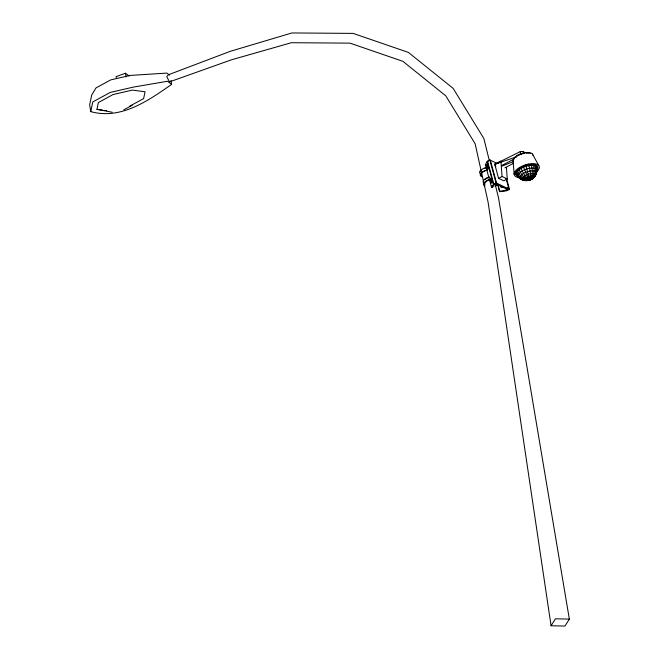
<?xml version="1.0" encoding="UTF-8"?>
<svg xmlns="http://www.w3.org/2000/svg" width="659" height="659" viewBox="0 0 659 659"><rect width="100%" height="100%" fill="white"/><g stroke="black" fill="none" stroke-linecap="round" stroke-linejoin="round"><path stroke-width="0.99" d="M536.615 171.389C536.319 183.441 516.549 183.639 515.857 171.455M90.744 111.626L92.787 101.923L110.275 92.417L133.299 87.12L167.518 81.255L171.62 84.377C148.234 100.736 120.803 119.971 90.744 111.626L89.657 104.756L91.7 95.053L96.049 87.878L110.745 79.887L130.078 75.439L166.859 73.083L169.52 75.11M112.261 112.244L96.931 109.361L98.372 102.524L113.068 94.534L132.401 90.085L145.054 91.774L143.613 98.619L129.782 106.132M536.673 170.557L536.648 168.729C530.182 166.702 520.964 169.709 517.389 175.533C520.486 180.113 526.442 180.698 531.376 179.372C535.685 176.81 538.329 170.945 536.129 166.126C529.441 164.025 519.893 167.147 516.195 173.169L517.587 174.586M536.162 168.02L536.492 166.966L535.693 165.393M506.598 178.762L509.465 189.281L506.194 190.863L499.637 191.687L497.998 184.504M490.345 160.211L496.606 183.169L494.365 184.355L492.545 187.543L491.598 187.609L485.345 164.668L487.166 161.488L489.777 159.923L497.388 163.556M488.344 168.926L487.396 168.992L486.507 165.755L487.166 164.61L488.121 168.111M487.396 168.992L488.047 167.847L488.994 167.781M491.317 182.881L490.288 179.108L490.922 177.996L491.952 181.769L491.317 182.881L492.265 182.815M491.598 187.609L493.418 184.429L496.038 182.897L509.465 189.281M569.343 619.089L564.961 626.05L551.072 625.77L555.455 618.809L569.343 619.089L498.517 197.84L495.098 183.993M533.765 177.082L532.793 178.515L530.841 179.693C525.034 180.162 519.44 176.406 517.521 170.928M534.902 176.2L536.772 172.147L536.129 166.126M531.747 179.133L530.207 179.981C525.602 177.806 522.966 173.029 521.22 168.449M123.859 109.806L132.195 105.275M501.812 165.5L514.102 158.976M504.926 167.864L513.707 163.201M502.059 176.497L500.922 161.043L494.769 164.305L498.591 178.334L502.059 176.497L507.257 178.976L506.409 167.378M507.257 178.976L503.797 180.813L498.591 178.334M499.827 191.201L506.376 190.377L508.921 189.026L506.054 178.507M524.35 153.218A4.078 1.796 -15.2 0 0 523.617 151.858A4.16 1.837 -15.2 0 0 520.149 151.669L494.736 164.289L495.823 166.694M502.125 166.068L513.279 161.603M129.139 76.016L125.457 73.215L116.132 76.625L116.429 78.479M498.525 162.905L494.736 164.289L516.409 156.858M530.528 179.685L526.673 180.681L525.108 180.146M503.204 187.09L500.972 187.37L500.511 185.698M527.9 180.492L528.847 180.393C533.502 177.024 535.306 170.697 533.477 165.294M488.113 161.414L487.158 161.455L493.418 184.429L494.365 184.355M485.345 164.668L486.293 164.602M486.507 165.755L487.454 165.689M490.288 179.108L491.235 179.034L492.009 181.868M96.931 109.361L102.771 110.144M104.715 110.407L106.667 110.663M523.617 180.187L519.506 178.243L519.193 177.518C522.398 172.304 530.668 169.602 536.459 171.422L534.078 176.348L528.213 180.492L525.618 180.714L521.804 178.976M495.486 183.762L507.809 189.627L507.282 187.708M519.284 177.51L520.396 178.746M528.707 179.396L529.531 180.22L530.479 173.737L529.671 168.35L528.287 164.19M532.464 154.049L538.757 165.541M516.524 172.114C518.633 178.136 525.882 181.316 531.797 179.05L534.095 177.296L535.841 174.61L535.586 174.017C530.849 172.534 524.103 174.742 521.483 179.001L521.739 179.594L524.803 180.574L527.661 180.508L532.143 178.474L534.26 176.769L534.078 176.348C530.734 175.302 525.956 176.859 524.111 179.874L524.292 180.294C529.614 181.513 536.228 175.829 527.645 179.174C525.635 180.64 528.592 180.624 529.622 179.594C534.49 176.974 536.813 170.772 535.1 165.557M519.127 169.676C520.882 174.256 524.498 178.853 529.622 179.594C532.983 175.731 532.769 169.989 531.368 165.351M517.389 175.533L517.735 176.34M523.658 167.337L526.763 174.874L529.622 179.594L525.717 164.849M523.617 151.858L524.218 153.58M520.149 151.669L520.882 154.354M507.982 187.881L508.501 189.792M505.857 188.466L506.376 190.377M497.553 184.034L499.637 191.687M489.777 159.923L496.038 182.897M487.536 161.117L493.797 184.092M492.026 185.624L492.545 187.543M489.233 160.261L483.854 138.497L453.17 88.405L408.382 52.399L353.142 33.395L291.929 32.95L230.279 51.32L168.399 74.772L166.743 76.633L169.52 81.873L231.317 59.854L291.41 42.711L350.003 43.14L402.888 61.328L445.764 95.802L475.139 143.753L483.393 180.945M483.838 182.955L488.072 202.058L551.072 625.77M170.994 80.447L171.62 84.377M125.457 73.215L126.042 76.922M513.106 160.969L514.152 174.33M481.91 176.744A8.443 3.542 -14.1 0 1 487.396 169.808M480.213 173.663A8.443 3.542 -14.1 0 1 486.779 167.328M482.355 176.505A7.867 3.303 -14.1 0 1 487.471 170.038M481.729 174.025A7.867 3.303 -14.1 0 1 480.732 173.465M480.222 171.826A7.867 3.303 -14.1 0 1 481.754 169.898M484.909 168.185A7.867 3.303 -14.1 0 1 486.844 167.559M485.04 179.627A7.867 3.707 -11.9 0 1 489.621 177.049M483.434 182.98A8.443 3.97 -11.9 0 1 488.978 177.032M497.949 184.718A8.443 3.97 -11.9 0 1 494.983 186.192M484.843 186.225A8.443 3.97 -11.9 0 1 489.489 179.462M498.015 184.372A7.867 3.707 -11.9 0 1 496.458 185.253M484.966 185.014A7.867 3.707 -11.9 0 1 490.131 179.479M518.336 177.493A13.18 5.923 -18.8 0 1 517.356 169.017A13.18 5.923 -18.8 0 1 535.182 163.803A13.18 5.923 -18.8 0 1 536.162 172.279M513.583 162.089A10.371 4.662 -18.8 0 1 521.187 153.769A10.371 4.662 -18.8 0 1 532.942 155.17M517.785 175.904A11.195 5.033 -18.8 0 1 524.778 166.01A11.195 5.033 -18.8 0 1 537.258 168.943M517.389 176.134A11.689 5.256 -18.8 0 1 526.146 165.335A11.689 5.256 -18.8 0 1 536.747 170.475M513.896 158.811A9.366 4.209 -18.8 0 1 521.31 153.572A9.366 4.209 -18.8 0 1 530.306 153.292M513.526 161.496A9.844 4.424 -18.8 0 1 513.493 160.294M515.305 157.592A9.844 4.424 -18.8 0 1 517.027 156.274M519.135 155.096A9.844 4.424 -18.8 0 1 521.508 154.14M522.323 153.885A9.844 4.424 -18.8 0 1 523.971 153.473M526.352 153.143A9.844 4.424 -18.8 0 1 528.493 153.16"/></g></svg>
